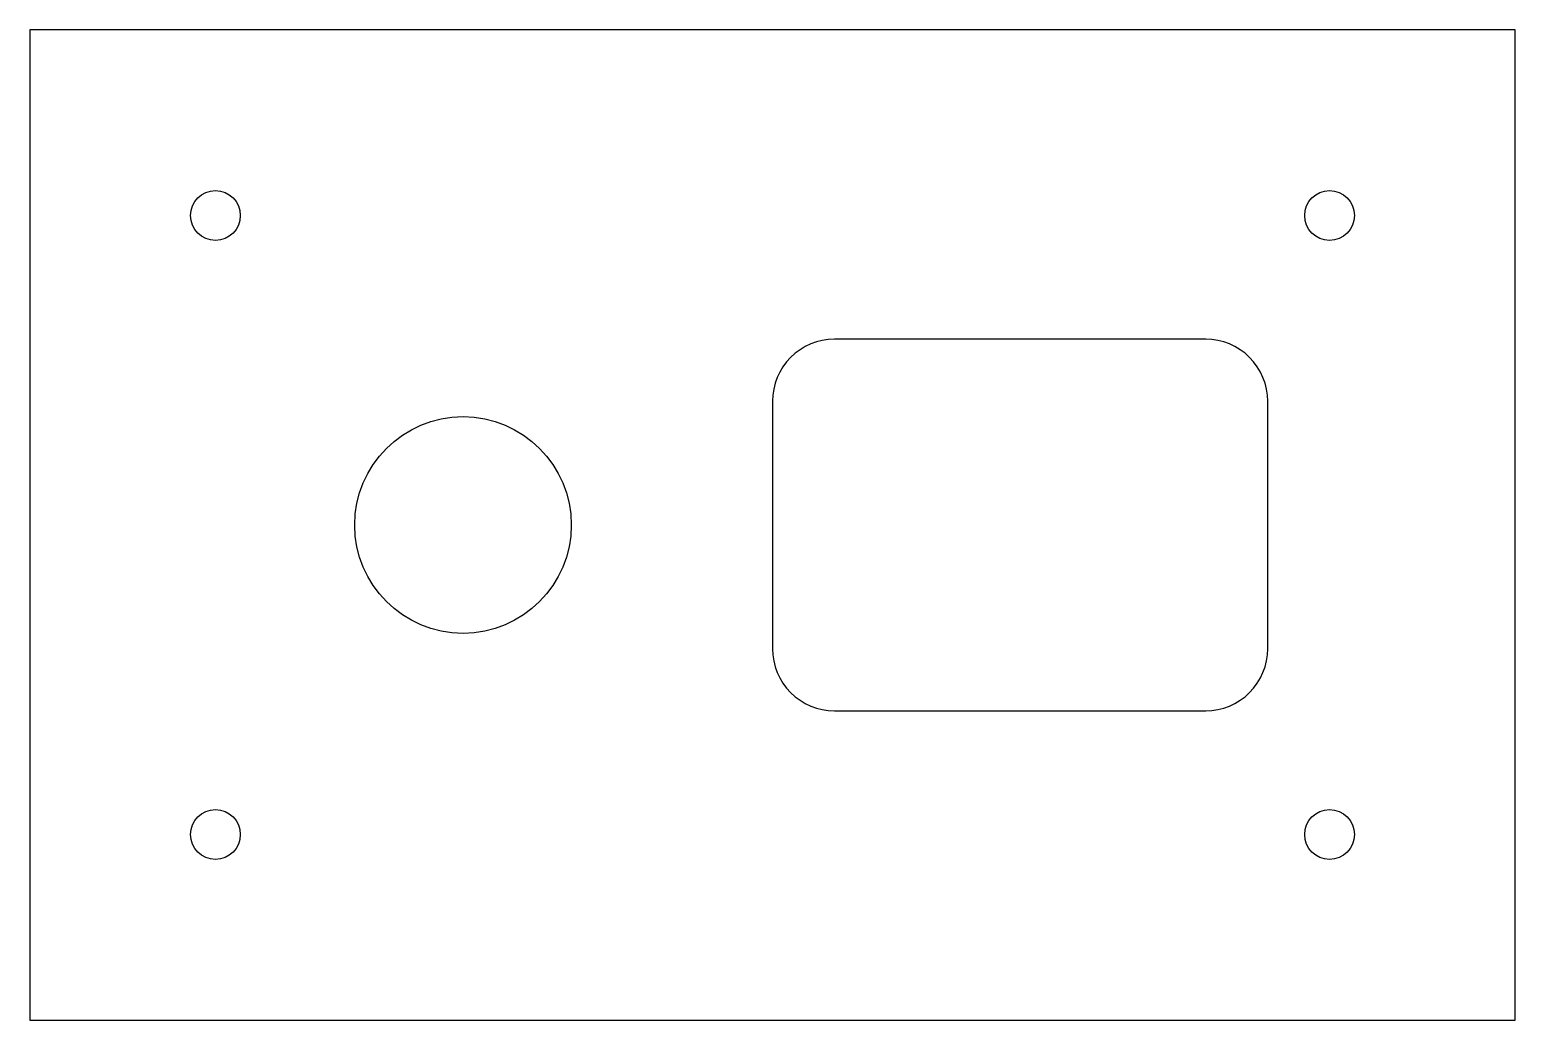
# Model space of a CAD drawing. Header units: inches. Extents: x 0 to 6, y 0 to 4.
import ezdxf

# ---------------------------------------------------------------- set-up
doc = ezdxf.new("R2010")
doc.units = ezdxf.units.IN

msp = doc.modelspace()

# ---------------------------------------------------------------- linework, layer by layer
for points in [[(0, 0), (6, 0), (6, 4), (0, 4)], [(4.75, 1.25), (4.7745, 1.2512), (4.7988, 1.2548), (4.8226, 1.2608), (4.8457, 1.269), (4.8678, 1.2795), (4.8889, 1.2921), (4.9086, 1.3067), (4.9268, 1.3232), (4.9433, 1.3414), (4.9579, 1.3611), (4.9705, 1.3822), (4.981, 1.4043), (4.9892, 1.4274), (4.9952, 1.4512), (4.9988, 1.4755), (5, 1.5), (5, 2.5), (4.9988, 2.5245), (4.9952, 2.5488), (4.9892, 2.5726), (4.981, 2.5957), (4.9705, 2.6178), (4.9579, 2.6389), (4.9433, 2.6586), (4.9268, 2.6768), (4.9086, 2.6933), (4.8889, 2.7079), (4.8678, 2.7205), (4.8457, 2.731), (4.8226, 2.7392), (4.7988, 2.7452), (4.7745, 2.7488), (4.75, 2.75), (3.25, 2.75), (3.2255, 2.7488), (3.2012, 2.7452), (3.1774, 2.7392), (3.1543, 2.731), (3.1322, 2.7205), (3.1111, 2.7079), (3.0914, 2.6933), (3.0732, 2.6768), (3.0567, 2.6586), (3.0421, 2.6389), (3.0295, 2.6178), (3.019, 2.5957), (3.0108, 2.5726), (3.0048, 2.5488), (3.0012, 2.5245), (3, 2.5), (3, 1.5), (3.0012, 1.4755), (3.0048, 1.4512), (3.0108, 1.4274), (3.019, 1.4043), (3.0295, 1.3822), (3.0421, 1.3611), (3.0567, 1.3414), (3.0732, 1.3232), (3.0914, 1.3067), (3.1111, 1.2921), (3.1322, 1.2795), (3.1543, 1.269), (3.1774, 1.2608), (3.2012, 1.2548), (3.2255, 1.2512), (3.25, 1.25)]]:
    msp.add_lwpolyline(points, close=True)
for centre, radius in [((0.75, 3.25), 0.1005), ((5.25, 3.25), 0.1005), ((1.75, 2), 0.4375), ((0.75, 0.75), 0.1005), ((5.25, 0.75), 0.1005)]:
    msp.add_circle(centre, radius)

doc.saveas('drawing.dxf')
